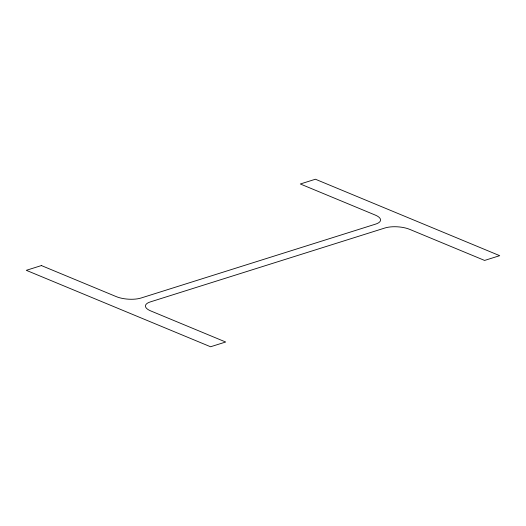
<?xml version="1.0" encoding="UTF-8"?>
<svg xmlns="http://www.w3.org/2000/svg" width="526" height="526" viewBox="0 0 526 526"><rect width="100%" height="100%" fill="white"/><g stroke="black" fill="none" stroke-linecap="round" stroke-linejoin="round"><path stroke-width="0.79" d="M41.403 265.564L26.3 270.325L210.571 346.765L225.674 342.012L150.738 310.925A17.509 6.358 4 0 1 150.377 301.891L384.96 227.982A17.509 6.358 4 0 1 409.662 229.349L484.597 260.436L499.7 255.675L315.429 179.234L300.326 183.988L375.262 215.075A17.509 6.358 4 0 1 375.623 224.109L141.04 298.018A17.509 6.358 4 0 1 116.338 296.651L41.403 265.564"/></g></svg>
